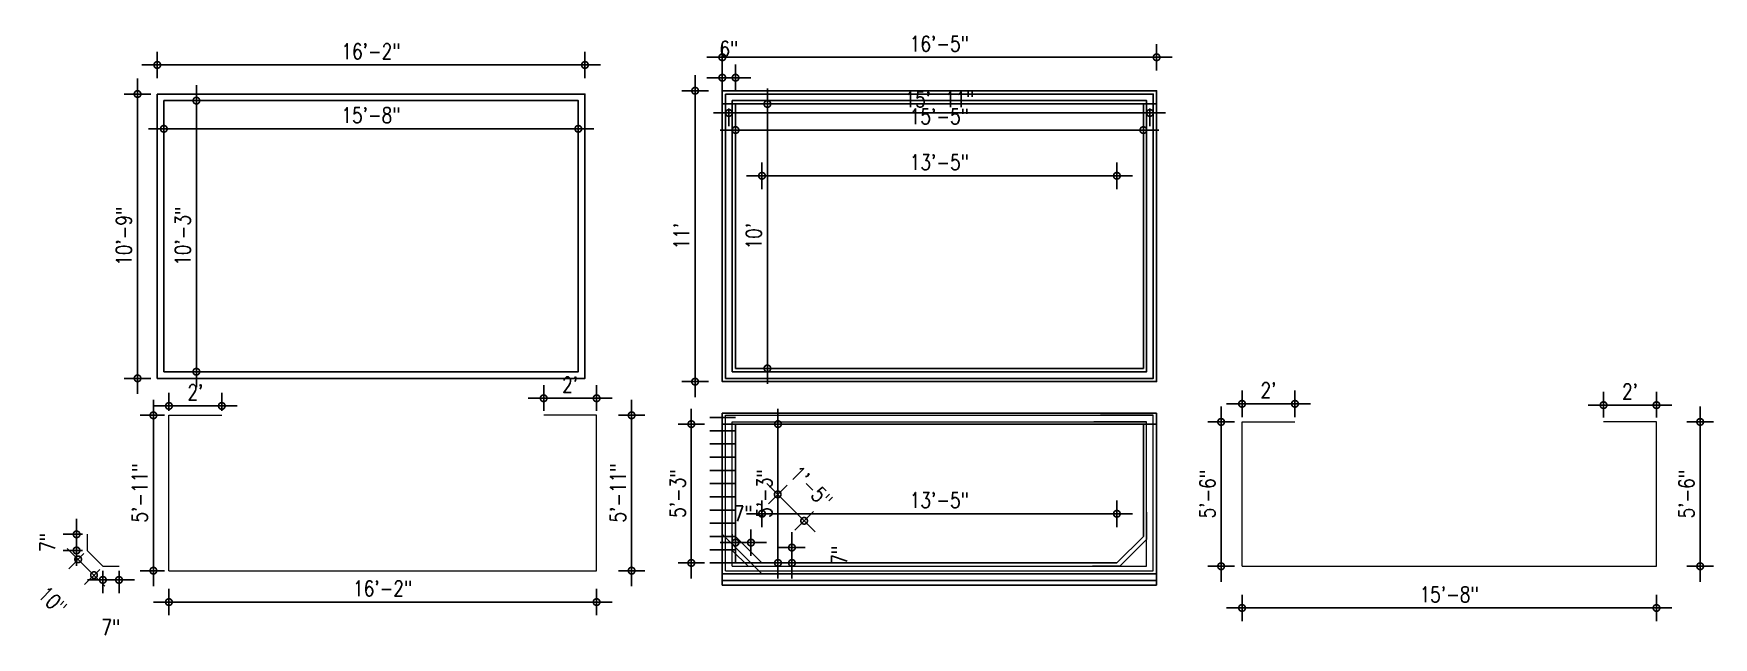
# Model space of a CAD drawing. Header units: inches. Extents: x -5000150 to -4989519, y -3262115 to -3259800.
# Drawn here: x -4995873 to -4995111, y -3261904 to -3261630 of the extents above; entities that cross this region are included whole.
import ezdxf

# ---------------------------------------------------------------- set-up
doc = ezdxf.new("R2010")
doc.units = ezdxf.units.IN
doc.header["$LTSCALE"] = 2
doc.header["$MEASUREMENT"] = 0
doc.header["$PDMODE"] = 34
doc.layers.get('0').update_dxf_attribs({"linetype": 'CONTINUOUS'})
doc.layers.get('DEFPOINTS').update_dxf_attribs({"color": 141, "linetype": 'CONTINUOUS'})
doc.layers.add('window', color=4, linetype='CONTINUOUS', lineweight=13)
doc.styles.add('ROMANS', font='Romans.shx', dxfattribs={"width": 0.8})
doc.dimstyles.new('8 SCALE', dxfattribs={"dimscale": 0, "dimtxt": 7, "dimasz": 6, "dimexe": 6, "dimexo": 2, "dimgap": 2, "dimtad": 1, "dimdec": 0, "dimzin": 0, "dimdsep": 46, "dimlunit": 4, "dimtxsty": 'ROMANS', "dimblk": 'DOTSMALL', "dimcen": 0, "dimdle": 7, "dimclrd": 8, "dimclre": 8, "dimclrt": 3, "dimadec": 0, "dimazin": 0, "dimtfac": 1, "dimtdec": 0, "dimtofl": 0, "dimtmove": 2, "dimatfit": 3, "dimfxl": 6, "dimfxlon": 1, "dimtolj": 1, "dimtzin": 0, "dimarcsym": 0})

# ---------------------------------------------------------------- blocks, each defined once
blk = doc.blocks.new('_DOTSMALL')
at = {"color": 0, "linetype": 'ByBlock', "const_width": 0.5}
blk.add_lwpolyline([(-0.0625, 0, 1), (0.0625, 0, 1)], format="xyb", close=True, dxfattribs=at)
blk = doc.blocks.new('*D440')
at = {"color": 8, "lineweight": -2, "ltscale": 0.5, "transparency": 16777216}
for p, q in [((-4995574.54, -3261799.88), (-4995574.54, -3261876.88)), ((-4995568.54, -3261806.88), (-4995580.54, -3261806.88)), ((-4995568.54, -3261869.88), (-4995580.54, -3261869.88))]:
    blk.add_line(p, q, dxfattribs=at)
at = {"layer": 'DEFPOINTS', "color": 0, "ltscale": 0.5, "transparency": 16777216}
for p in [(-4995560.49, -3261806.88), (-4995574.54, -3261869.88), (-4995554.49, -3261869.88)]:
    blk.add_point(p, dxfattribs=at)
at = {"color": 8, "lineweight": -2, "ltscale": 0.5, "transparency": 16777216, "xscale": 6, "yscale": 6, "zscale": 6}
for p, rotation in [((-4995574.54, -3261806.88), 90), ((-4995574.54, -3261869.88), 270)]:
    blk.add_blockref('_DOTSMALL', p, dxfattribs=dict(at, rotation=rotation))
at = {"color": 3, "ltscale": 0.5, "transparency": 16777216, "insert": (-4995580.7, -3261838.38), "char_height": 7, "attachment_point": 5, "rotation": 90, "style": 'ROMANS'}
blk.add_mtext('\\A1;5\'-3"', dxfattribs=at)
blk = doc.blocks.new('*D441')
at = {"color": 8, "lineweight": -2, "ltscale": 0.5, "transparency": 16777216}
for p, q in [((-4995811.52, -3261800.88), (-4995811.52, -3261792.63)), ((-4995787.52, -3261800.88), (-4995787.52, -3261792.63)), ((-4995818.52, -3261798.63), (-4995780.52, -3261798.63))]:
    blk.add_line(p, q, dxfattribs=at)
at = {"layer": 'DEFPOINTS', "color": 0, "ltscale": 0.5, "transparency": 16777216}
for p in [(-4995811.52, -3261802.88), (-4995787.52, -3261798.63), (-4995787.52, -3261802.88)]:
    blk.add_point(p, dxfattribs=at)
at = {"color": 8, "lineweight": -2, "ltscale": 0.5, "transparency": 16777216, "xscale": 6, "yscale": 6, "zscale": 6, "rotation": 180}
blk.add_blockref('_DOTSMALL', (-4995811.52, -3261798.63), dxfattribs=at)
at = {"color": 8, "lineweight": -2, "ltscale": 0.5, "transparency": 16777216, "xscale": 6, "yscale": 6, "zscale": 6}
blk.add_blockref('_DOTSMALL', (-4995787.52, -3261798.63), dxfattribs=at)
at = {"color": 3, "ltscale": 0.5, "transparency": 16777216, "insert": (-4995799.52, -3261792.46), "char_height": 7, "attachment_point": 5, "style": 'ROMANS'}
blk.add_mtext("\\A1;2'", dxfattribs=at)
blk = doc.blocks.new('*D442')
at = {"color": 8, "lineweight": -2, "ltscale": 0.5, "transparency": 16777216}
for p, q in [((-4995818.55, -3261880.38), (-4995818.55, -3261795.88)), ((-4995813.52, -3261802.88), (-4995824.55, -3261802.88)), ((-4995813.52, -3261873.38), (-4995824.55, -3261873.38))]:
    blk.add_line(p, q, dxfattribs=at)
at = {"layer": 'DEFPOINTS', "color": 0, "ltscale": 0.5, "transparency": 16777216}
for p in [(-4995818.55, -3261802.88), (-4995811.52, -3261802.88), (-4995811.52, -3261873.38)]:
    blk.add_point(p, dxfattribs=at)
at = {"color": 8, "lineweight": -2, "ltscale": 0.5, "transparency": 16777216, "xscale": 6, "yscale": 6, "zscale": 6}
for p, rotation in [((-4995818.55, -3261802.88), 90), ((-4995818.55, -3261873.38), 270)]:
    blk.add_blockref('_DOTSMALL', p, dxfattribs=dict(at, rotation=rotation))
at = {"color": 3, "ltscale": 0.5, "transparency": 16777216, "insert": (-4995824.72, -3261838.13), "char_height": 7, "attachment_point": 5, "rotation": 90, "style": 'ROMANS'}
blk.add_mtext('\\A1;5\'-11"', dxfattribs=at)
blk = doc.blocks.new('*D443')
at = {"color": 8, "lineweight": -2, "ltscale": 0.5, "transparency": 16777216}
for p, q in [((-4995818.52, -3261887.63), (-4995610.52, -3261887.63)), ((-4995811.52, -3261881.63), (-4995811.52, -3261893.63)), ((-4995617.52, -3261881.63), (-4995617.52, -3261893.63))]:
    blk.add_line(p, q, dxfattribs=at)
at = {"layer": 'DEFPOINTS', "color": 0, "ltscale": 0.5, "transparency": 16777216}
for p in [(-4995811.52, -3261873.38), (-4995617.52, -3261873.38), (-4995617.52, -3261887.63)]:
    blk.add_point(p, dxfattribs=at)
at = {"color": 8, "lineweight": -2, "ltscale": 0.5, "transparency": 16777216, "xscale": 6, "yscale": 6, "zscale": 6, "rotation": 180}
blk.add_blockref('_DOTSMALL', (-4995811.52, -3261887.63), dxfattribs=at)
at = {"color": 8, "lineweight": -2, "ltscale": 0.5, "transparency": 16777216, "xscale": 6, "yscale": 6, "zscale": 6}
blk.add_blockref('_DOTSMALL', (-4995617.52, -3261887.63), dxfattribs=at)
at = {"color": 3, "ltscale": 0.5, "transparency": 16777216, "insert": (-4995714.52, -3261881.46), "char_height": 7, "attachment_point": 5, "style": 'ROMANS'}
blk.add_mtext('\\A1;16\'-2"', dxfattribs=at)
blk = doc.blocks.new('*D444')
at = {"color": 8, "lineweight": -2, "ltscale": 0.5, "transparency": 16777216}
for p, q in [((-4995601.62, -3261880.38), (-4995601.62, -3261795.88)), ((-4995607.62, -3261802.88), (-4995595.62, -3261802.88)), ((-4995607.62, -3261873.38), (-4995595.62, -3261873.38))]:
    blk.add_line(p, q, dxfattribs=at)
at = {"layer": 'DEFPOINTS', "color": 0, "ltscale": 0.5, "transparency": 16777216}
for p in [(-4995617.52, -3261802.88), (-4995601.62, -3261802.88), (-4995617.52, -3261873.38)]:
    blk.add_point(p, dxfattribs=at)
at = {"color": 8, "lineweight": -2, "ltscale": 0.5, "transparency": 16777216, "xscale": 6, "yscale": 6, "zscale": 6}
for p, rotation in [((-4995601.62, -3261802.88), 90), ((-4995601.62, -3261873.38), 270)]:
    blk.add_blockref('_DOTSMALL', p, dxfattribs=dict(at, rotation=rotation))
at = {"color": 3, "ltscale": 0.5, "transparency": 16777216, "insert": (-4995607.79, -3261838.13), "char_height": 7, "attachment_point": 5, "rotation": 90, "style": 'ROMANS'}
blk.add_mtext('\\A1;5\'-11"', dxfattribs=at)
blk = doc.blocks.new('*D445')
at = {"color": 8, "lineweight": -2, "ltscale": 0.5, "transparency": 16777216}
for p, q in [((-4995641.52, -3261800.88), (-4995641.52, -3261789.15)), ((-4995617.52, -3261800.88), (-4995617.52, -3261789.15)), ((-4995610.52, -3261795.15), (-4995648.52, -3261795.15))]:
    blk.add_line(p, q, dxfattribs=at)
at = {"layer": 'DEFPOINTS', "color": 0, "ltscale": 0.5, "transparency": 16777216}
for p in [(-4995641.52, -3261795.15), (-4995641.52, -3261802.88), (-4995617.52, -3261802.88)]:
    blk.add_point(p, dxfattribs=at)
at = {"color": 8, "lineweight": -2, "ltscale": 0.5, "transparency": 16777216, "xscale": 6, "yscale": 6, "zscale": 6, "rotation": 180}
blk.add_blockref('_DOTSMALL', (-4995641.52, -3261795.15), dxfattribs=at)
at = {"color": 8, "lineweight": -2, "ltscale": 0.5, "transparency": 16777216, "xscale": 6, "yscale": 6, "zscale": 6}
blk.add_blockref('_DOTSMALL', (-4995617.52, -3261795.15), dxfattribs=at)
at = {"color": 3, "ltscale": 0.5, "transparency": 16777216, "insert": (-4995629.52, -3261788.98), "char_height": 7, "attachment_point": 5, "style": 'ROMANS'}
blk.add_mtext("\\A1;2'", dxfattribs=at)
blk = doc.blocks.new('*D446')
at = {"color": 8, "lineweight": -2, "ltscale": 0.5, "transparency": 16777216}
for p, q in [((-4995853.41, -3261849.88), (-4995853.41, -3261871.21)), ((-4995850.65, -3261856.88), (-4995859.41, -3261856.88)), ((-4995850.65, -3261864.21), (-4995859.41, -3261864.21))]:
    blk.add_line(p, q, dxfattribs=at)
at = {"layer": 'DEFPOINTS', "color": 0, "ltscale": 0.5, "transparency": 16777216}
for p in [(-4995848.65, -3261856.88), (-4995853.41, -3261864.21), (-4995848.65, -3261864.21)]:
    blk.add_point(p, dxfattribs=at)
at = {"color": 8, "lineweight": -2, "ltscale": 0.5, "transparency": 16777216, "xscale": 6, "yscale": 6, "zscale": 6}
for p, rotation in [((-4995853.41, -3261856.88), 90), ((-4995853.41, -3261864.21), 270)]:
    blk.add_blockref('_DOTSMALL', p, dxfattribs=dict(at, rotation=rotation))
at = {"color": 3, "ltscale": 0.5, "transparency": 16777216, "insert": (-4995866.58, -3261860.55), "char_height": 7, "attachment_point": 5, "rotation": 90, "style": 'ROMANS'}
blk.add_mtext('\\A1;7"', dxfattribs=at)
blk = doc.blocks.new('*D447')
at = {"color": 8, "lineweight": -2, "ltscale": 0.5, "transparency": 16777216}
for p, q in [((-4995857.63, -3261863.29), (-4995840.56, -3261880.36)), ((-4995850.07, -3261865.62), (-4995856.93, -3261872.49)), ((-4995842.89, -3261872.8), (-4995849.76, -3261879.66))]:
    blk.add_line(p, q, dxfattribs=at)
at = {"layer": 'DEFPOINTS', "color": 0, "ltscale": 0.5, "transparency": 16777216}
for p in [(-4995848.65, -3261864.21), (-4995841.48, -3261871.38), (-4995845.51, -3261875.41)]:
    blk.add_point(p, dxfattribs=at)
at = {"color": 8, "lineweight": -2, "ltscale": 0.5, "transparency": 16777216, "xscale": 6, "yscale": 6, "zscale": 6}
for p, rotation in [((-4995852.68, -3261868.24), 135.0000000037203), ((-4995845.51, -3261875.41), 315.0000000037202)]:
    blk.add_blockref('_DOTSMALL', p, dxfattribs=dict(at, rotation=rotation))
at = {"color": 3, "ltscale": 0.5, "transparency": 16777216, "insert": (-4995864.3, -3261887.03), "char_height": 7, "attachment_point": 5, "rotation": 315, "style": 'ROMANS'}
blk.add_mtext('\\A1;10"', dxfattribs=at)
blk = doc.blocks.new('*D448')
at = {"color": 8, "lineweight": -2, "ltscale": 0.5, "transparency": 16777216}
for p, q in [((-4995841.48, -3261873.38), (-4995841.48, -3261883.57)), ((-4995834.15, -3261873.38), (-4995834.15, -3261883.57)), ((-4995848.48, -3261877.57), (-4995827.15, -3261877.57))]:
    blk.add_line(p, q, dxfattribs=at)
at = {"layer": 'DEFPOINTS', "color": 0, "ltscale": 0.5, "transparency": 16777216}
for p in [(-4995841.48, -3261871.38), (-4995834.15, -3261871.38), (-4995834.15, -3261877.57)]:
    blk.add_point(p, dxfattribs=at)
at = {"color": 8, "lineweight": -2, "ltscale": 0.5, "transparency": 16777216, "xscale": 6, "yscale": 6, "zscale": 6, "rotation": 180}
blk.add_blockref('_DOTSMALL', (-4995841.48, -3261877.57), dxfattribs=at)
at = {"color": 8, "lineweight": -2, "ltscale": 0.5, "transparency": 16777216, "xscale": 6, "yscale": 6, "zscale": 6}
blk.add_blockref('_DOTSMALL', (-4995834.15, -3261877.57), dxfattribs=at)
at = {"color": 3, "ltscale": 0.5, "transparency": 16777216, "insert": (-4995837.82, -3261899.07), "char_height": 7, "attachment_point": 5, "style": 'ROMANS'}
blk.add_mtext('\\A1;7"', dxfattribs=at)
blk = doc.blocks.new('*D449')
at = {"color": 8, "lineweight": -2, "ltscale": 0.5, "transparency": 16777216}
for p, q in [((-4995116.91, -3261878.38), (-4995116.91, -3261798.88)), ((-4995122.91, -3261805.88), (-4995110.91, -3261805.88)), ((-4995122.91, -3261871.38), (-4995110.91, -3261871.38))]:
    blk.add_line(p, q, dxfattribs=at)
at = {"layer": 'DEFPOINTS', "color": 0, "ltscale": 0.5, "transparency": 16777216}
for p in [(-4995136.73, -3261805.88), (-4995116.91, -3261805.88), (-4995136.73, -3261871.38)]:
    blk.add_point(p, dxfattribs=at)
at = {"color": 8, "lineweight": -2, "ltscale": 0.5, "transparency": 16777216, "xscale": 6, "yscale": 6, "zscale": 6}
for p, rotation in [((-4995116.91, -3261805.88), 90), ((-4995116.91, -3261871.38), 270)]:
    blk.add_blockref('_DOTSMALL', p, dxfattribs=dict(at, rotation=rotation))
at = {"color": 3, "ltscale": 0.5, "transparency": 16777216, "insert": (-4995123.07, -3261838.63), "char_height": 7, "attachment_point": 5, "rotation": 90, "style": 'ROMANS'}
blk.add_mtext('\\A1;5\'-6"', dxfattribs=at)
blk = doc.blocks.new('*D450')
at = {"color": 8, "lineweight": -2, "ltscale": 0.5, "transparency": 16777216}
for p, q in [((-4995160.73, -3261803.88), (-4995160.73, -3261792.26)), ((-4995136.73, -3261803.88), (-4995136.73, -3261792.26)), ((-4995129.73, -3261798.26), (-4995167.73, -3261798.26))]:
    blk.add_line(p, q, dxfattribs=at)
at = {"layer": 'DEFPOINTS', "color": 0, "ltscale": 0.5, "transparency": 16777216}
for p in [(-4995160.73, -3261798.26), (-4995160.73, -3261805.88), (-4995136.73, -3261805.88)]:
    blk.add_point(p, dxfattribs=at)
at = {"color": 8, "lineweight": -2, "ltscale": 0.5, "transparency": 16777216, "xscale": 6, "yscale": 6, "zscale": 6, "rotation": 180}
blk.add_blockref('_DOTSMALL', (-4995160.73, -3261798.26), dxfattribs=at)
at = {"color": 8, "lineweight": -2, "ltscale": 0.5, "transparency": 16777216, "xscale": 6, "yscale": 6, "zscale": 6}
blk.add_blockref('_DOTSMALL', (-4995136.73, -3261798.26), dxfattribs=at)
at = {"color": 3, "ltscale": 0.5, "transparency": 16777216, "insert": (-4995148.73, -3261792.1), "char_height": 7, "attachment_point": 5, "style": 'ROMANS'}
blk.add_mtext("\\A1;2'", dxfattribs=at)
blk = doc.blocks.new('*D451')
at = {"color": 8, "lineweight": -2, "ltscale": 0.5, "transparency": 16777216}
for p, q in [((-4995324.73, -3261884.3), (-4995324.73, -3261896.3)), ((-4995136.73, -3261884.3), (-4995136.73, -3261896.3)), ((-4995331.73, -3261890.3), (-4995129.73, -3261890.3))]:
    blk.add_line(p, q, dxfattribs=at)
at = {"layer": 'DEFPOINTS', "color": 0, "ltscale": 0.5, "transparency": 16777216}
for p in [(-4995324.73, -3261871.38), (-4995136.73, -3261871.38), (-4995136.73, -3261890.3)]:
    blk.add_point(p, dxfattribs=at)
at = {"color": 8, "lineweight": -2, "ltscale": 0.5, "transparency": 16777216, "xscale": 6, "yscale": 6, "zscale": 6, "rotation": 180}
blk.add_blockref('_DOTSMALL', (-4995324.73, -3261890.3), dxfattribs=at)
at = {"color": 8, "lineweight": -2, "ltscale": 0.5, "transparency": 16777216, "xscale": 6, "yscale": 6, "zscale": 6}
blk.add_blockref('_DOTSMALL', (-4995136.73, -3261890.3), dxfattribs=at)
at = {"color": 3, "ltscale": 0.5, "transparency": 16777216, "insert": (-4995230.73, -3261884.14), "char_height": 7, "attachment_point": 5, "style": 'ROMANS'}
blk.add_mtext('\\A1;15\'-8"', dxfattribs=at)
blk = doc.blocks.new('*D452')
at = {"color": 8, "lineweight": -2, "ltscale": 0.5, "transparency": 16777216}
for p, q in [((-4995334.21, -3261878.38), (-4995334.21, -3261798.88)), ((-4995328.21, -3261805.88), (-4995340.21, -3261805.88)), ((-4995328.21, -3261871.38), (-4995340.21, -3261871.38))]:
    blk.add_line(p, q, dxfattribs=at)
at = {"layer": 'DEFPOINTS', "color": 0, "ltscale": 0.5, "transparency": 16777216}
for p in [(-4995334.21, -3261805.88), (-4995324.73, -3261805.88), (-4995324.73, -3261871.38)]:
    blk.add_point(p, dxfattribs=at)
at = {"color": 8, "lineweight": -2, "ltscale": 0.5, "transparency": 16777216, "xscale": 6, "yscale": 6, "zscale": 6}
for p, rotation in [((-4995334.21, -3261805.88), 90), ((-4995334.21, -3261871.38), 270)]:
    blk.add_blockref('_DOTSMALL', p, dxfattribs=dict(at, rotation=rotation))
at = {"color": 3, "ltscale": 0.5, "transparency": 16777216, "insert": (-4995340.38, -3261838.63), "char_height": 7, "attachment_point": 5, "rotation": 90, "style": 'ROMANS'}
blk.add_mtext('\\A1;5\'-6"', dxfattribs=at)
blk = doc.blocks.new('*D453')
at = {"color": 8, "lineweight": -2, "ltscale": 0.5, "transparency": 16777216}
for p, q in [((-4995324.73, -3261803.67), (-4995324.73, -3261791.67)), ((-4995300.73, -3261803.67), (-4995300.73, -3261791.67)), ((-4995331.73, -3261797.67), (-4995293.73, -3261797.67))]:
    blk.add_line(p, q, dxfattribs=at)
at = {"layer": 'DEFPOINTS', "color": 0, "ltscale": 0.5, "transparency": 16777216}
for p in [(-4995300.73, -3261797.67), (-4995324.73, -3261805.88), (-4995300.73, -3261805.88)]:
    blk.add_point(p, dxfattribs=at)
at = {"color": 8, "lineweight": -2, "ltscale": 0.5, "transparency": 16777216, "xscale": 6, "yscale": 6, "zscale": 6, "rotation": 180}
blk.add_blockref('_DOTSMALL', (-4995324.73, -3261797.67), dxfattribs=at)
at = {"color": 8, "lineweight": -2, "ltscale": 0.5, "transparency": 16777216, "xscale": 6, "yscale": 6, "zscale": 6}
blk.add_blockref('_DOTSMALL', (-4995300.73, -3261797.67), dxfattribs=at)
at = {"color": 3, "ltscale": 0.5, "transparency": 16777216, "insert": (-4995312.73, -3261791.51), "char_height": 7, "attachment_point": 5, "style": 'ROMANS'}
blk.add_mtext("\\A1;2'", dxfattribs=at)
blk = doc.blocks.new('*D454')
at = {"color": 8, "lineweight": -2, "ltscale": 0.5, "transparency": 16777216}
for p, q in [((-4995560.49, -3261646.42), (-4995560.49, -3261634.42)), ((-4995363.49, -3261646.42), (-4995363.49, -3261634.42)), ((-4995567.49, -3261640.42), (-4995356.49, -3261640.42))]:
    blk.add_line(p, q, dxfattribs=at)
at = {"layer": 'DEFPOINTS', "color": 0, "ltscale": 0.5, "transparency": 16777216}
for p in [(-4995363.49, -3261640.42), (-4995560.49, -3261655.6), (-4995363.49, -3261655.6)]:
    blk.add_point(p, dxfattribs=at)
at = {"color": 8, "lineweight": -2, "ltscale": 0.5, "transparency": 16777216, "xscale": 6, "yscale": 6, "zscale": 6, "rotation": 180}
blk.add_blockref('_DOTSMALL', (-4995560.49, -3261640.42), dxfattribs=at)
at = {"color": 8, "lineweight": -2, "ltscale": 0.5, "transparency": 16777216, "xscale": 6, "yscale": 6, "zscale": 6}
blk.add_blockref('_DOTSMALL', (-4995363.49, -3261640.42), dxfattribs=at)
at = {"color": 3, "ltscale": 0.5, "transparency": 16777216, "insert": (-4995461.99, -3261634.26), "char_height": 7, "attachment_point": 5, "style": 'ROMANS'}
blk.add_mtext('\\A1;16\'-5"', dxfattribs=at)
blk = doc.blocks.new('*D455')
at = {"color": 8, "lineweight": -2, "ltscale": 0.5, "transparency": 16777216}
for p, q in [((-4995554.49, -3261667.44), (-4995554.49, -3261679.44)), ((-4995369.49, -3261667.44), (-4995369.49, -3261679.44)), ((-4995561.49, -3261673.44), (-4995362.49, -3261673.44))]:
    blk.add_line(p, q, dxfattribs=at)
at = {"layer": 'DEFPOINTS', "color": 0, "ltscale": 0.5, "transparency": 16777216}
for p in [(-4995554.49, -3261661.6), (-4995369.49, -3261661.6), (-4995369.49, -3261673.44)]:
    blk.add_point(p, dxfattribs=at)
at = {"color": 8, "lineweight": -2, "ltscale": 0.5, "transparency": 16777216, "xscale": 6, "yscale": 6, "zscale": 6, "rotation": 180}
blk.add_blockref('_DOTSMALL', (-4995554.49, -3261673.44), dxfattribs=at)
at = {"color": 8, "lineweight": -2, "ltscale": 0.5, "transparency": 16777216, "xscale": 6, "yscale": 6, "zscale": 6}
blk.add_blockref('_DOTSMALL', (-4995369.49, -3261673.44), dxfattribs=at)
at = {"color": 3, "ltscale": 0.5, "transparency": 16777216, "insert": (-4995461.99, -3261667.27), "char_height": 7, "attachment_point": 5, "style": 'ROMANS'}
blk.add_mtext('\\A1;15\'-5"', dxfattribs=at)
blk = doc.blocks.new('*D456')
at = {"color": 8, "lineweight": -2, "ltscale": 0.5, "transparency": 16777216}
for p, q in [((-4995540.02, -3261788.6), (-4995540.02, -3261654.6)), ((-4995546.02, -3261661.6), (-4995534.02, -3261661.6)), ((-4995546.02, -3261781.6), (-4995534.02, -3261781.6))]:
    blk.add_line(p, q, dxfattribs=at)
at = {"layer": 'DEFPOINTS', "color": 0, "ltscale": 0.5, "transparency": 16777216}
for p in [(-4995554.49, -3261661.6), (-4995540.02, -3261661.6), (-4995554.49, -3261781.6)]:
    blk.add_point(p, dxfattribs=at)
at = {"color": 8, "lineweight": -2, "ltscale": 0.5, "transparency": 16777216, "xscale": 6, "yscale": 6, "zscale": 6}
for p, rotation in [((-4995540.02, -3261661.6), 90), ((-4995540.02, -3261781.6), 270)]:
    blk.add_blockref('_DOTSMALL', p, dxfattribs=dict(at, rotation=rotation))
at = {"color": 3, "ltscale": 0.5, "transparency": 16777216, "insert": (-4995546.18, -3261721.6), "char_height": 7, "attachment_point": 5, "rotation": 90, "style": 'ROMANS'}
blk.add_mtext("\\A1;10'", dxfattribs=at)
blk = doc.blocks.new('*D457')
at = {"color": 8, "lineweight": -2, "ltscale": 0.5, "transparency": 16777216}
for p, q in [((-4995572.82, -3261794.6), (-4995572.82, -3261648.6)), ((-4995566.82, -3261655.6), (-4995578.82, -3261655.6)), ((-4995566.82, -3261787.6), (-4995578.82, -3261787.6))]:
    blk.add_line(p, q, dxfattribs=at)
at = {"layer": 'DEFPOINTS', "color": 0, "ltscale": 0.5, "transparency": 16777216}
for p in [(-4995572.82, -3261655.6), (-4995560.49, -3261655.6), (-4995560.49, -3261787.6)]:
    blk.add_point(p, dxfattribs=at)
at = {"color": 8, "lineweight": -2, "ltscale": 0.5, "transparency": 16777216, "xscale": 6, "yscale": 6, "zscale": 6}
for p, rotation in [((-4995572.82, -3261655.6), 90), ((-4995572.82, -3261787.6), 270)]:
    blk.add_blockref('_DOTSMALL', p, dxfattribs=dict(at, rotation=rotation))
at = {"color": 3, "ltscale": 0.5, "transparency": 16777216, "insert": (-4995578.99, -3261721.6), "char_height": 7, "attachment_point": 5, "rotation": 90, "style": 'ROMANS'}
blk.add_mtext("\\A1;11'", dxfattribs=at)
blk = doc.blocks.new('*D458')
at = {"color": 8, "lineweight": -2, "ltscale": 0.5, "transparency": 16777216}
for p, q in [((-4995535.23, -3261876.88), (-4995535.23, -3261799.88)), ((-4995541.23, -3261806.88), (-4995529.23, -3261806.88)), ((-4995541.23, -3261869.88), (-4995529.23, -3261869.88))]:
    blk.add_line(p, q, dxfattribs=at)
at = {"layer": 'DEFPOINTS', "color": 0, "ltscale": 0.5, "transparency": 16777216}
for p in [(-4995554.49, -3261806.88), (-4995535.23, -3261806.88), (-4995554.49, -3261869.88)]:
    blk.add_point(p, dxfattribs=at)
at = {"color": 8, "lineweight": -2, "ltscale": 0.5, "transparency": 16777216, "xscale": 6, "yscale": 6, "zscale": 6}
for p, rotation in [((-4995535.23, -3261806.88), 90), ((-4995535.23, -3261869.88), 270)]:
    blk.add_blockref('_DOTSMALL', p, dxfattribs=dict(at, rotation=rotation))
at = {"color": 3, "ltscale": 0.5, "transparency": 16777216, "insert": (-4995541.4, -3261838.38), "char_height": 7, "attachment_point": 5, "rotation": 90, "style": 'ROMANS'}
blk.add_mtext('\\A1;5\'-3"', dxfattribs=at)
blk = doc.blocks.new('*D481')
at = {"color": 8, "lineweight": -2, "ltscale": 0.5, "transparency": 16777216}
for p, q in [((-4995823.81, -3261643.9), (-4995615.81, -3261643.9)), ((-4995816.81, -3261649.9), (-4995816.81, -3261637.9)), ((-4995622.81, -3261649.9), (-4995622.81, -3261637.9))]:
    blk.add_line(p, q, dxfattribs=at)
at = {"layer": 'DEFPOINTS', "color": 0, "ltscale": 0.5, "transparency": 16777216}
for p in [(-4995622.81, -3261643.9), (-4995816.81, -3261657.1), (-4995622.81, -3261657.1)]:
    blk.add_point(p, dxfattribs=at)
at = {"color": 8, "lineweight": -2, "ltscale": 0.5, "transparency": 16777216, "xscale": 6, "yscale": 6, "zscale": 6, "rotation": 180}
blk.add_blockref('_DOTSMALL', (-4995816.81, -3261643.9), dxfattribs=at)
at = {"color": 8, "lineweight": -2, "ltscale": 0.5, "transparency": 16777216, "xscale": 6, "yscale": 6, "zscale": 6}
blk.add_blockref('_DOTSMALL', (-4995622.81, -3261643.9), dxfattribs=at)
at = {"color": 3, "ltscale": 0.5, "transparency": 16777216, "insert": (-4995719.81, -3261637.73), "char_height": 7, "attachment_point": 5, "style": 'ROMANS'}
blk.add_mtext('\\A1;16\'-2"', dxfattribs=at)
blk = doc.blocks.new('*D482')
at = {"color": 8, "lineweight": -2, "ltscale": 0.5, "transparency": 16777216}
for p, q in [((-4995805.06, -3261660.1), (-4995793.06, -3261660.1)), ((-4995799.06, -3261790.1), (-4995799.06, -3261653.1)), ((-4995805.06, -3261783.1), (-4995793.06, -3261783.1))]:
    blk.add_line(p, q, dxfattribs=at)
at = {"layer": 'DEFPOINTS', "color": 0, "ltscale": 0.5, "transparency": 16777216}
for p in [(-4995813.81, -3261660.1), (-4995799.06, -3261660.1), (-4995813.81, -3261783.1)]:
    blk.add_point(p, dxfattribs=at)
at = {"color": 8, "lineweight": -2, "ltscale": 0.5, "transparency": 16777216, "xscale": 6, "yscale": 6, "zscale": 6}
for p, rotation in [((-4995799.06, -3261660.1), 90), ((-4995799.06, -3261783.1), 270)]:
    blk.add_blockref('_DOTSMALL', p, dxfattribs=dict(at, rotation=rotation))
at = {"color": 3, "ltscale": 0.5, "transparency": 16777216, "insert": (-4995805.23, -3261721.6), "char_height": 7, "attachment_point": 5, "rotation": 90, "style": 'ROMANS'}
blk.add_mtext('\\A1;10\'-3"', dxfattribs=at)
blk = doc.blocks.new('*D483')
at = {"color": 8, "lineweight": -2, "ltscale": 0.5, "transparency": 16777216}
for p, q in [((-4995813.81, -3261666.88), (-4995813.81, -3261678.88)), ((-4995625.81, -3261666.88), (-4995625.81, -3261678.88)), ((-4995820.81, -3261672.88), (-4995618.81, -3261672.88))]:
    blk.add_line(p, q, dxfattribs=at)
at = {"layer": 'DEFPOINTS', "color": 0, "ltscale": 0.5, "transparency": 16777216}
for p in [(-4995813.81, -3261660.1), (-4995625.81, -3261660.1), (-4995625.81, -3261672.88)]:
    blk.add_point(p, dxfattribs=at)
at = {"color": 8, "lineweight": -2, "ltscale": 0.5, "transparency": 16777216, "xscale": 6, "yscale": 6, "zscale": 6, "rotation": 180}
blk.add_blockref('_DOTSMALL', (-4995813.81, -3261672.88), dxfattribs=at)
at = {"color": 8, "lineweight": -2, "ltscale": 0.5, "transparency": 16777216, "xscale": 6, "yscale": 6, "zscale": 6}
blk.add_blockref('_DOTSMALL', (-4995625.81, -3261672.88), dxfattribs=at)
at = {"color": 3, "ltscale": 0.5, "transparency": 16777216, "insert": (-4995719.81, -3261666.71), "char_height": 7, "attachment_point": 5, "style": 'ROMANS'}
blk.add_mtext('\\A1;15\'-8"', dxfattribs=at)
blk = doc.blocks.new('*D484')
at = {"color": 8, "lineweight": -2, "ltscale": 0.5, "transparency": 16777216}
for p, q in [((-4995825.75, -3261793.1), (-4995825.75, -3261650.1)), ((-4995819.75, -3261657.1), (-4995831.75, -3261657.1)), ((-4995819.75, -3261786.1), (-4995831.75, -3261786.1))]:
    blk.add_line(p, q, dxfattribs=at)
at = {"layer": 'DEFPOINTS', "color": 0, "ltscale": 0.5, "transparency": 16777216}
for p in [(-4995825.75, -3261657.1), (-4995816.81, -3261657.1), (-4995816.81, -3261786.1)]:
    blk.add_point(p, dxfattribs=at)
at = {"color": 8, "lineweight": -2, "ltscale": 0.5, "transparency": 16777216, "xscale": 6, "yscale": 6, "zscale": 6}
for p, rotation in [((-4995825.75, -3261657.1), 90), ((-4995825.75, -3261786.1), 270)]:
    blk.add_blockref('_DOTSMALL', p, dxfattribs=dict(at, rotation=rotation))
at = {"color": 3, "ltscale": 0.5, "transparency": 16777216, "insert": (-4995831.92, -3261721.6), "char_height": 7, "attachment_point": 5, "rotation": 90, "style": 'ROMANS'}
blk.add_mtext('\\A1;10\'-9"', dxfattribs=at)
blk = doc.blocks.new('*D485')
at = {"color": 8, "lineweight": -2, "ltscale": 0.5, "transparency": 16777216}
for p, q in [((-4995542.49, -3261688.2), (-4995542.49, -3261700.2)), ((-4995381.49, -3261688.2), (-4995381.49, -3261700.2)), ((-4995549.49, -3261694.2), (-4995374.49, -3261694.2))]:
    blk.add_line(p, q, dxfattribs=at)
at = {"layer": 'DEFPOINTS', "color": 0, "ltscale": 0.5, "transparency": 16777216}
for p in [(-4995542.49, -3261673.44), (-4995381.49, -3261673.44), (-4995381.49, -3261694.2)]:
    blk.add_point(p, dxfattribs=at)
at = {"color": 8, "lineweight": -2, "ltscale": 0.5, "transparency": 16777216, "xscale": 6, "yscale": 6, "zscale": 6, "rotation": 180}
blk.add_blockref('_DOTSMALL', (-4995542.49, -3261694.2), dxfattribs=at)
at = {"color": 8, "lineweight": -2, "ltscale": 0.5, "transparency": 16777216, "xscale": 6, "yscale": 6, "zscale": 6}
blk.add_blockref('_DOTSMALL', (-4995381.49, -3261694.2), dxfattribs=at)
at = {"color": 3, "ltscale": 0.5, "transparency": 16777216, "insert": (-4995461.99, -3261688.04), "char_height": 7, "attachment_point": 5, "style": 'ROMANS'}
blk.add_mtext('\\A1;13\'-5"', dxfattribs=at)
blk = doc.blocks.new('*D487')
at = {"color": 8, "lineweight": -2, "ltscale": 0.5, "transparency": 16777216}
for p, q in [((-4995528.9, -3261855.88), (-4995528.9, -3261876.88)), ((-4995534.9, -3261862.88), (-4995522.9, -3261862.88)), ((-4995534.9, -3261869.88), (-4995522.9, -3261869.88))]:
    blk.add_line(p, q, dxfattribs=at)
at = {"layer": 'DEFPOINTS', "color": 0, "ltscale": 0.5, "transparency": 16777216}
for p in [(-4995554.49, -3261862.88), (-4995554.49, -3261869.88), (-4995528.9, -3261869.88)]:
    blk.add_point(p, dxfattribs=at)
at = {"color": 8, "lineweight": -2, "ltscale": 0.5, "transparency": 16777216, "xscale": 6, "yscale": 6, "zscale": 6}
for p, rotation in [((-4995528.9, -3261862.88), 90), ((-4995528.9, -3261869.88), 270)]:
    blk.add_blockref('_DOTSMALL', p, dxfattribs=dict(at, rotation=rotation))
at = {"color": 3, "ltscale": 0.5, "transparency": 16777216, "insert": (-4995507.4, -3261866.38), "char_height": 7, "attachment_point": 5, "rotation": 90, "style": 'ROMANS'}
blk.add_mtext('\\A1;7"', dxfattribs=at)
blk = doc.blocks.new('*D488')
at = {"color": 8, "lineweight": -2, "ltscale": 0.5, "transparency": 16777216}
for p, q in [((-4995554.49, -3261866.63), (-4995554.49, -3261854.63)), ((-4995547.49, -3261866.63), (-4995547.49, -3261854.63)), ((-4995561.49, -3261860.63), (-4995540.49, -3261860.63))]:
    blk.add_line(p, q, dxfattribs=at)
at = {"layer": 'DEFPOINTS', "color": 0, "ltscale": 0.5, "transparency": 16777216}
for p in [(-4995547.49, -3261860.63), (-4995554.49, -3261869.88), (-4995547.49, -3261869.88)]:
    blk.add_point(p, dxfattribs=at)
at = {"color": 8, "lineweight": -2, "ltscale": 0.5, "transparency": 16777216, "xscale": 6, "yscale": 6, "zscale": 6, "rotation": 180}
blk.add_blockref('_DOTSMALL', (-4995554.49, -3261860.63), dxfattribs=at)
at = {"color": 8, "lineweight": -2, "ltscale": 0.5, "transparency": 16777216, "xscale": 6, "yscale": 6, "zscale": 6}
blk.add_blockref('_DOTSMALL', (-4995547.49, -3261860.63), dxfattribs=at)
at = {"color": 3, "ltscale": 0.5, "transparency": 16777216, "insert": (-4995550.99, -3261847.47), "char_height": 7, "attachment_point": 5, "style": 'ROMANS'}
blk.add_mtext('\\A1;7"', dxfattribs=at)
blk = doc.blocks.new('*D492')
at = {"color": 8, "lineweight": -2, "ltscale": 0.5, "transparency": 16777216}
for p, q in [((-4995542.49, -3261853.56), (-4995542.49, -3261841.56)), ((-4995381.49, -3261853.56), (-4995381.49, -3261841.56)), ((-4995549.49, -3261847.56), (-4995374.49, -3261847.56))]:
    blk.add_line(p, q, dxfattribs=at)
at = {"layer": 'DEFPOINTS', "color": 0, "ltscale": 0.5, "transparency": 16777216}
for p in [(-4995381.49, -3261847.56), (-4995542.49, -3261869.88), (-4995381.49, -3261869.88)]:
    blk.add_point(p, dxfattribs=at)
at = {"color": 8, "lineweight": -2, "ltscale": 0.5, "transparency": 16777216, "xscale": 6, "yscale": 6, "zscale": 6, "rotation": 180}
blk.add_blockref('_DOTSMALL', (-4995542.49, -3261847.56), dxfattribs=at)
at = {"color": 8, "lineweight": -2, "ltscale": 0.5, "transparency": 16777216, "xscale": 6, "yscale": 6, "zscale": 6}
blk.add_blockref('_DOTSMALL', (-4995381.49, -3261847.56), dxfattribs=at)
at = {"color": 3, "ltscale": 0.5, "transparency": 16777216, "insert": (-4995461.99, -3261841.39), "char_height": 7, "attachment_point": 5, "style": 'ROMANS'}
blk.add_mtext('\\A1;13\'-5"', dxfattribs=at)
blk = doc.blocks.new('*D495')
at = {"color": 8, "lineweight": -2, "ltscale": 0.5, "transparency": 16777216}
for p, q in [((-4995359.49, -3261665.69), (-4995564.49, -3261665.69)), ((-4995557.49, -3261663.6), (-4995557.49, -3261671.69)), ((-4995366.49, -3261663.6), (-4995366.49, -3261671.69))]:
    blk.add_line(p, q, dxfattribs=at)
at = {"layer": 'DEFPOINTS', "color": 0, "ltscale": 0.5, "transparency": 16777216}
for p in [(-4995557.49, -3261661.6), (-4995557.49, -3261665.69), (-4995366.49, -3261661.6)]:
    blk.add_point(p, dxfattribs=at)
at = {"color": 8, "lineweight": -2, "ltscale": 0.5, "transparency": 16777216, "xscale": 6, "yscale": 6, "zscale": 6, "rotation": 180}
blk.add_blockref('_DOTSMALL', (-4995557.49, -3261665.69), dxfattribs=at)
at = {"color": 8, "lineweight": -2, "ltscale": 0.5, "transparency": 16777216, "xscale": 6, "yscale": 6, "zscale": 6}
blk.add_blockref('_DOTSMALL', (-4995366.49, -3261665.69), dxfattribs=at)
at = {"color": 3, "ltscale": 0.5, "transparency": 16777216, "insert": (-4995461.99, -3261659.52), "char_height": 7, "attachment_point": 5, "style": 'ROMANS'}
blk.add_mtext('\\A1;15\'-11"', dxfattribs=at)
blk = doc.blocks.new('*D496')
at = {"color": 8, "lineweight": -2, "ltscale": 0.5, "transparency": 16777216}
for p, q in [((-4995540.31, -3261833.8), (-4995518.41, -3261855.7)), ((-4995539.6, -3261843), (-4995531.12, -3261834.51)), ((-4995527.6, -3261855), (-4995519.12, -3261846.51))]:
    blk.add_line(p, q, dxfattribs=at)
at = {"layer": 'DEFPOINTS', "color": 0, "ltscale": 0.5, "transparency": 16777216}
for p in [(-4995554.49, -3261857.88), (-4995523.36, -3261850.75), (-4995542.49, -3261869.88)]:
    blk.add_point(p, dxfattribs=at)
at = {"color": 8, "lineweight": -2, "ltscale": 0.5, "transparency": 16777216, "xscale": 6, "yscale": 6, "zscale": 6}
for p, rotation in [((-4995535.36, -3261838.75), 135), ((-4995523.36, -3261850.75), 315)]:
    blk.add_blockref('_DOTSMALL', p, dxfattribs=dict(at, rotation=rotation))
at = {"color": 3, "ltscale": 0.5, "transparency": 16777216, "insert": (-4995520.05, -3261835.44), "char_height": 7, "attachment_point": 5, "rotation": 315, "style": 'ROMANS'}
blk.add_mtext('\\A1;1\'-5"', dxfattribs=at)
blk = doc.blocks.new('*D497')
at = {"color": 8, "lineweight": -2, "ltscale": 0.5, "transparency": 16777216}
for p, q in [((-4995560.49, -3261655.69), (-4995560.49, -3261643.69)), ((-4995554.49, -3261655.69), (-4995554.49, -3261643.69)), ((-4995547.49, -3261649.69), (-4995567.49, -3261649.69))]:
    blk.add_line(p, q, dxfattribs=at)
at = {"layer": 'DEFPOINTS', "color": 0, "ltscale": 0.5, "transparency": 16777216}
for p in [(-4995560.49, -3261649.69), (-4995560.49, -3261661.6), (-4995554.49, -3261661.6)]:
    blk.add_point(p, dxfattribs=at)
at = {"color": 8, "lineweight": -2, "ltscale": 0.5, "transparency": 16777216, "xscale": 6, "yscale": 6, "zscale": 6, "rotation": 180}
blk.add_blockref('_DOTSMALL', (-4995560.49, -3261649.69), dxfattribs=at)
at = {"color": 8, "lineweight": -2, "ltscale": 0.5, "transparency": 16777216, "xscale": 6, "yscale": 6, "zscale": 6}
blk.add_blockref('_DOTSMALL', (-4995554.49, -3261649.69), dxfattribs=at)
at = {"color": 3, "ltscale": 0.5, "transparency": 16777216, "insert": (-4995557.49, -3261636.53), "char_height": 7, "attachment_point": 5, "style": 'ROMANS'}
blk.add_mtext('\\A1;6"', dxfattribs=at)

msp = doc.modelspace()

# ---------------------------------------------------------------- linework, layer by layer
at = {"ltscale": 0.5}
for p, q in [((-4995554.49, -3261661.6), (-4995560.49, -3261661.6)), ((-4995369.49, -3261661.6), (-4995363.49, -3261661.6)), ((-4995554.49, -3261803.88), (-4995566.21, -3261803.88)), ((-4995560.49, -3261874.88), (-4995560.49, -3261801.88)), ((-4995560.49, -3261801.88), (-4995363.49, -3261801.88)), ((-4995363.49, -3261874.88), (-4995363.49, -3261801.88)), ((-4995554.49, -3261809.88), (-4995566.21, -3261809.88)), ((-4995560.49, -3261806.88), (-4995363.49, -3261806.88)), ((-4995554.49, -3261869.88), (-4995554.49, -3261806.88)), ((-4995369.49, -3261857.88), (-4995369.49, -3261806.88)), ((-4995554.49, -3261815.88), (-4995566.21, -3261815.88)), ((-4995554.49, -3261821.88), (-4995566.21, -3261821.88)), ((-4995554.49, -3261827.88), (-4995566.21, -3261827.88)), ((-4995554.49, -3261833.88), (-4995566.21, -3261833.88)), ((-4995554.49, -3261839.88), (-4995566.21, -3261839.88)), ((-4995554.49, -3261845.88), (-4995566.21, -3261845.88)), ((-4995554.49, -3261851.88), (-4995566.21, -3261851.88)), ((-4995554.49, -3261857.88), (-4995566.21, -3261857.88)), ((-4995560.49, -3261874.88), (-4995560.49, -3261856.88)), ((-4995560.49, -3261856.88), (-4995542.49, -3261874.88)), ((-4995554.49, -3261857.88), (-4995542.49, -3261869.88)), ((-4995369.49, -3261857.88), (-4995381.49, -3261869.88)), ((-4995554.49, -3261863.88), (-4995566.21, -3261863.88)), ((-4995554.49, -3261869.88), (-4995566.21, -3261869.88)), ((-4995554.49, -3261869.88), (-4995381.49, -3261869.88)), ((-4995560.49, -3261874.88), (-4995363.49, -3261874.88)), ((-4995560.49, -3261874.88), (-4995560.49, -3261879.88)), ((-4995560.49, -3261874.88), (-4995542.49, -3261874.88)), ((-4995560.49, -3261877.88), (-4995363.49, -3261877.88)), ((-4995560.49, -3261879.88), (-4995363.49, -3261879.88)), ((-4995363.49, -3261874.88), (-4995363.49, -3261879.88))]:
    msp.add_line(p, q, dxfattribs=at)
for points in [[(-4995816.81, -3261657.1), (-4995622.81, -3261657.1), (-4995622.81, -3261786.1), (-4995816.81, -3261786.1)], [(-4995813.81, -3261660.1), (-4995625.81, -3261660.1), (-4995625.81, -3261783.1), (-4995813.81, -3261783.1)], [(-4995560.49, -3261655.6), (-4995363.49, -3261655.6), (-4995363.49, -3261787.6), (-4995560.49, -3261787.6)], [(-4995558.99, -3261657.1), (-4995364.99, -3261657.1), (-4995364.99, -3261786.1), (-4995558.99, -3261786.1)], [(-4995555.99, -3261660.1), (-4995367.99, -3261660.1), (-4995367.99, -3261783.1), (-4995555.99, -3261783.1)], [(-4995554.49, -3261661.6), (-4995369.49, -3261661.6), (-4995369.49, -3261781.6), (-4995554.49, -3261781.6)]]:
    msp.add_lwpolyline(points, close=True, dxfattribs=at)
at = {"layer": 'window'}
for p, q in [((-4995811.52, -3261873.38), (-4995811.52, -3261802.88)), ((-4995811.52, -3261802.88), (-4995787.52, -3261802.88)), ((-4995617.52, -3261802.88), (-4995641.52, -3261802.88)), ((-4995617.52, -3261873.38), (-4995617.52, -3261802.88)), ((-4995558.99, -3261873.38), (-4995558.99, -3261802.88)), ((-4995558.99, -3261802.88), (-4995364.99, -3261802.88)), ((-4995558.99, -3261802.88), (-4995534.99, -3261802.88)), ((-4995364.99, -3261802.88), (-4995388.99, -3261802.88)), ((-4995364.99, -3261873.38), (-4995364.99, -3261802.88)), ((-4995555.99, -3261871.38), (-4995555.99, -3261805.88)), ((-4995555.99, -3261805.88), (-4995367.99, -3261805.88)), ((-4995555.99, -3261805.88), (-4995531.99, -3261805.88)), ((-4995367.99, -3261805.88), (-4995391.99, -3261805.88)), ((-4995367.99, -3261871.38), (-4995367.99, -3261805.88)), ((-4995324.73, -3261871.38), (-4995324.73, -3261805.88)), ((-4995324.73, -3261805.88), (-4995300.73, -3261805.88)), ((-4995136.73, -3261805.88), (-4995160.73, -3261805.88)), ((-4995136.73, -3261871.38), (-4995136.73, -3261805.88)), ((-4995811.52, -3261873.38), (-4995617.52, -3261873.38)), ((-4995558.99, -3261873.38), (-4995364.99, -3261873.38)), ((-4995555.99, -3261871.38), (-4995367.99, -3261871.38)), ((-4995324.73, -3261871.38), (-4995136.73, -3261871.38))]:
    msp.add_line(p, q, dxfattribs=at)
for points in [[(-4995367.99, -3261846.88), (-4995367.99, -3261859.21), (-4995380.16, -3261871.38), (-4995392.49, -3261871.38)], [(-4995848.65, -3261856.88), (-4995848.65, -3261864.21), (-4995841.48, -3261871.38), (-4995834.15, -3261871.38)], [(-4995555.99, -3261856.88), (-4995555.99, -3261864.21), (-4995548.81, -3261871.38), (-4995541.49, -3261871.38)]]:
    msp.add_lwpolyline(points, dxfattribs=at)

# ---------------------------------------------------------------- dimensions: what is measured, and where the dimension line sits
at = {"ltscale": 0.5}
for base, p1, p2, picture, middle in [((-4995622.81, -3261643.9), (-4995816.81, -3261657.1), (-4995622.81, -3261657.1), '*D481', (-4995719.81, -3261637.73)), ((-4995363.49, -3261640.42), (-4995560.49, -3261655.6), (-4995363.49, -3261655.6), '*D454', (-4995461.99, -3261634.26)), ((-4995560.49, -3261649.69), (-4995554.49, -3261661.6), (-4995560.49, -3261661.6), '*D497', (-4995557.49, -3261636.53)), ((-4995625.81, -3261672.88), (-4995813.81, -3261660.1), (-4995625.81, -3261660.1), '*D483', (-4995719.81, -3261666.71)), ((-4995557.49, -3261665.69), (-4995366.49, -3261661.6), (-4995557.49, -3261661.6), '*D495', (-4995461.99, -3261659.52)), ((-4995369.49, -3261673.44), (-4995554.49, -3261661.6), (-4995369.49, -3261661.6), '*D455', (-4995461.99, -3261667.27)), ((-4995381.49, -3261694.2), (-4995542.49, -3261673.44), (-4995381.49, -3261673.44), '*D485', (-4995461.99, -3261688.04)), ((-4995787.52, -3261798.63), (-4995811.52, -3261802.88), (-4995787.52, -3261802.88), '*D441', (-4995799.52, -3261792.46)), ((-4995641.52, -3261795.15), (-4995617.52, -3261802.88), (-4995641.52, -3261802.88), '*D445', (-4995629.52, -3261788.98)), ((-4995300.73, -3261797.67), (-4995324.73, -3261805.88), (-4995300.73, -3261805.88), '*D453', (-4995312.73, -3261791.51)), ((-4995160.73, -3261798.26), (-4995136.73, -3261805.88), (-4995160.73, -3261805.88), '*D450', (-4995148.73, -3261792.1)), ((-4995547.49, -3261860.63), (-4995554.49, -3261869.88), (-4995547.49, -3261869.88), '*D488', (-4995550.99, -3261847.47)), ((-4995381.49, -3261847.56), (-4995542.49, -3261869.88), (-4995381.49, -3261869.88), '*D492', (-4995461.99, -3261841.39)), ((-4995834.15, -3261877.57), (-4995841.48, -3261871.38), (-4995834.15, -3261871.38), '*D448', (-4995837.82, -3261899.07)), ((-4995617.52, -3261887.63), (-4995811.52, -3261873.38), (-4995617.52, -3261873.38), '*D443', (-4995714.52, -3261881.46)), ((-4995136.73, -3261890.3), (-4995324.73, -3261871.38), (-4995136.73, -3261871.38), '*D451', (-4995230.73, -3261884.14))]:
    dim = msp.add_linear_dim(base=base, p1=p1, p2=p2, dimstyle='8 SCALE', override={"dimscale": 1}, dxfattribs=at)
    dim.commit()
    dim.dimension.update_dxf_attribs({"geometry": picture, "text_midpoint": middle})
for base, p1, p2, picture, middle in [((-4995825.75, -3261657.1), (-4995816.81, -3261786.1), (-4995816.81, -3261657.1), '*D484', (-4995831.92, -3261721.6)), ((-4995572.82, -3261655.6), (-4995560.49, -3261787.6), (-4995560.49, -3261655.6), '*D457', (-4995578.99, -3261721.6)), ((-4995799.06, -3261660.1), (-4995813.81, -3261783.1), (-4995813.81, -3261660.1), '*D482', (-4995805.23, -3261721.6)), ((-4995540.02, -3261661.6), (-4995554.49, -3261781.6), (-4995554.49, -3261661.6), '*D456', (-4995546.18, -3261721.6)), ((-4995818.5537341, -3261802.88114823), (-4995811.51811055, -3261873.38114823), (-4995811.51811055, -3261802.88114823), '*D442', (-4995824.72040077, -3261838.13114823)), ((-4995601.62229713, -3261802.88114823), (-4995617.51811055, -3261873.38114823), (-4995617.51811055, -3261802.88114823), '*D444', (-4995607.7889638, -3261838.13114823)), ((-4995574.54, -3261869.88), (-4995560.49, -3261806.88), (-4995554.49, -3261869.88), '*D440', (-4995580.7, -3261838.38)), ((-4995535.23, -3261806.88), (-4995554.49, -3261869.88), (-4995554.49, -3261806.88), '*D458', (-4995541.4, -3261838.38)), ((-4995334.21001293, -3261805.88114823), (-4995324.72861188, -3261871.38114823), (-4995324.72861188, -3261805.88114823), '*D452', (-4995340.3766796, -3261838.63114823)), ((-4995116.90643084, -3261805.88114823), (-4995136.72861188, -3261871.38114823), (-4995136.72861188, -3261805.88114823), '*D449', (-4995123.07309751, -3261838.63114823)), ((-4995853.41, -3261864.21), (-4995848.65, -3261856.88), (-4995848.65, -3261864.21), '*D446', (-4995866.58, -3261860.55)), ((-4995528.9, -3261869.88), (-4995554.49, -3261862.88), (-4995554.49, -3261869.88), '*D487', (-4995507.4, -3261866.38))]:
    dim = msp.add_linear_dim(base=base, p1=p1, p2=p2, angle=90, dimstyle='8 SCALE', override={"dimscale": 1}, dxfattribs=at)
    dim.commit()
    dim.dimension.update_dxf_attribs({"geometry": picture, "text_midpoint": middle})
for p1, p2, distance, picture, middle in [((-4995554.49, -3261857.88), (-4995542.49, -3261869.88), 27.05, '*D496', (-4995520.05, -3261835.44)), ((-4995848.65, -3261864.21), (-4995841.48, -3261871.38), -5.7, '*D447', (-4995864.3, -3261887.03))]:
    dim = msp.add_aligned_dim(p1=p1, p2=p2, distance=distance, dimstyle='8 SCALE', override={"dimscale": 1}, dxfattribs=at)
    dim.commit()
    dim.dimension.update_dxf_attribs({"geometry": picture, "text_midpoint": middle})

doc.saveas('drawing.dxf')
